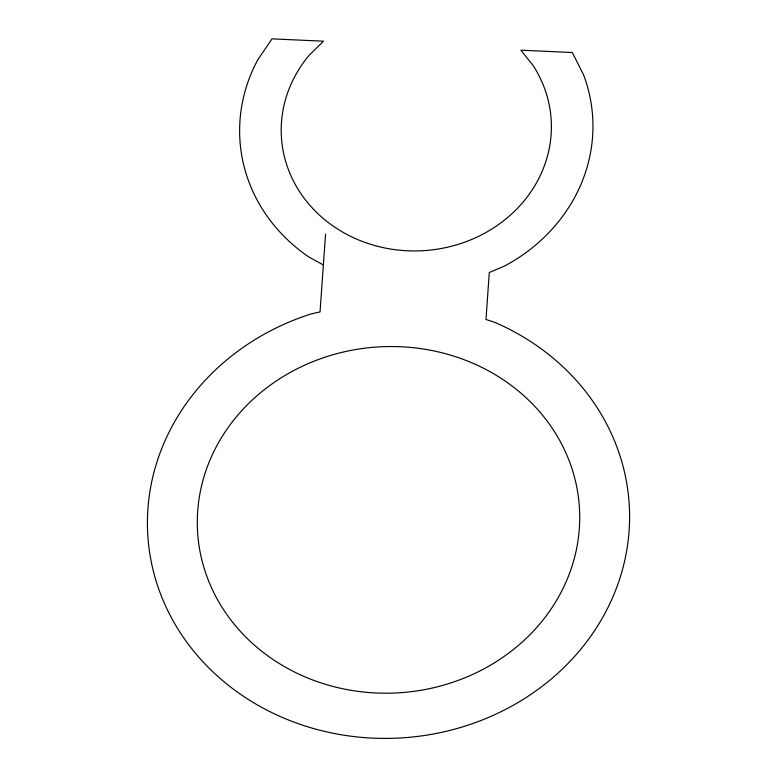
<?xml version="1.0" encoding="UTF-8"?>
<svg xmlns="http://www.w3.org/2000/svg" width="777" height="777" viewBox="0 0 777 777"><rect width="100%" height="100%" fill="white"/><g stroke="black" fill="none" stroke-linecap="round" stroke-linejoin="round"><path stroke-width="1.17" d="M325.563 234.13L320.037 311.927L310.751 314.025A241.21 218.424 -4.1 0 0 188.189 644.055A241.21 218.424 -4.1 0 0 569.939 661.45A241.21 218.424 -4.1 0 0 494.891 322.406L485.965 319.483L489.296 272.513L504.797 265.928A176.748 160.052 -4.1 0 0 583.517 74.699L572.328 52.525L520.843 50.184L533.216 65.637A135.159 122.397 -4.1 0 1 498.649 224.485A135.159 122.397 -4.1 0 1 320.872 216.394A135.159 122.397 -4.1 0 1 309.023 55.429L323.504 41.191L272.008 38.85L257.76 59.858A176.748 160.052 -4.1 0 0 308.906 257.012L323.368 264.957M282.449 665.452A191.297 173.232 -4.1 0 0 579.321 528.564A191.297 173.232 -4.1 0 0 303.739 365.608A191.297 173.232 -4.1 0 0 282.449 665.452"/></g></svg>
